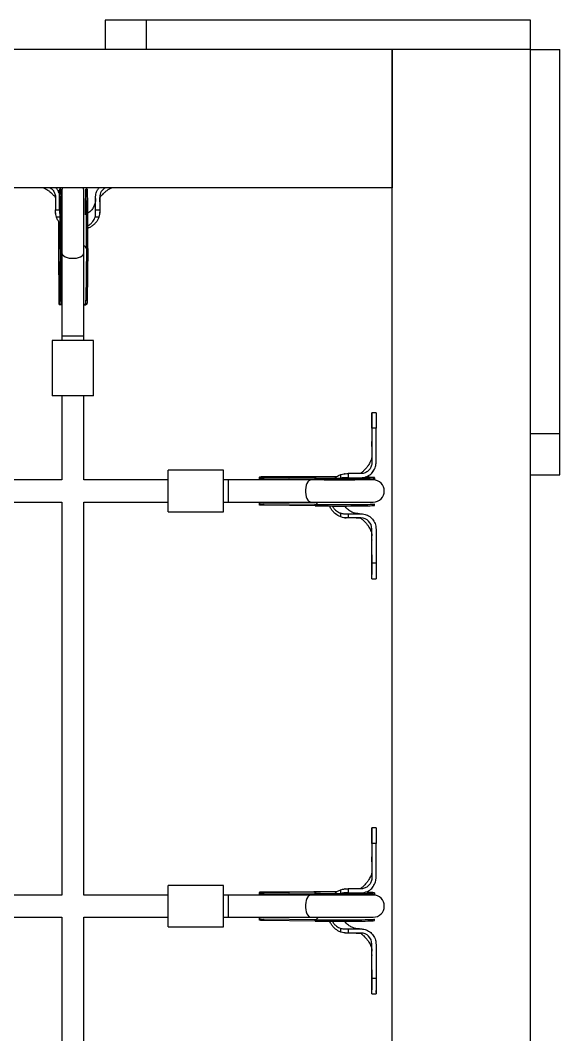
# Model space of a CAD drawing. Header units: millimetres. Extents: x -5107 to 5368, y -4871 to 3692.
# Drawn here: x -251 to 139, y 1480 to 2213 of the extents above; entities that cross this region are included whole.
import ezdxf

# ---------------------------------------------------------------- set-up
doc = ezdxf.new("R2010")
doc.units = ezdxf.units.MM
doc.layers.add('DIKOM_ОБЪЕКТ', color=7, linetype='Continuous')

msp = doc.modelspace()

# ---------------------------------------------------------------- linework, layer by layer
at = {"layer": 'DIKOM_ОБЪЕКТ'}
for p, q in [((-189.79, 2212.71), (-189.79, 2191.71)), ((-159.79, 2212.71), (-189.79, 2212.71)), ((-159.79, 2191.71), (-159.79, 2212.71)), ((117.78, 2212.71), (-159.79, 2212.71)), ((117.78, 2191.71), (117.78, 2212.71)), ((17.78, 2191.71), (-1332.22, 2191.71)), ((117.78, 2191.71), (-159.79, 2191.71)), ((17.78, 891.71), (17.78, 2191.71)), ((117.78, 2191.71), (17.78, 2191.71)), ((17.78, 2191.71), (17.78, 2091.71)), ((17.78, 2191.71), (17.78, 2091.71)), ((117.78, 2191.71), (17.78, 2191.71)), ((117.78, 2191.71), (138.78, 2191.71)), ((117.78, 1914.14), (117.78, 2191.71)), ((117.78, 871), (117.78, 2191.71)), ((117.78, 2091.71), (117.78, 2191.71)), ((138.78, 1914.14), (138.78, 2191.71)), ((17.78, 2091.71), (-1332.22, 2091.71)), ((-221.71, 2090.72), (-222.71, 2090.72)), ((-221.09, 2089.65), (-221.09, 2044.68)), ((-205.09, 2044.68), (-205.09, 2089.65)), ((-202.71, 2090.64), (-203.71, 2090.65)), ((-225.65, 2084.82), (-225.65, 2083.82)), ((-225.65, 2083.82), (-225.65, 2075.69)), ((-222.65, 2083.82), (-222.65, 2084.82)), ((-222.65, 2075.69), (-222.65, 2083.82)), ((-196.65, 2083.82), (-196.65, 2084.82)), ((-196.65, 2075.69), (-196.65, 2083.82)), ((-193.65, 2084.82), (-193.65, 2083.82)), ((-193.65, 2083.82), (-193.65, 2075.69)), ((-225.65, 2075.69), (-222.65, 2075.69)), ((-221.09, 2077.82), (-221.28, 2078.16)), ((-196.65, 2075.69), (-193.65, 2075.69)), ((-225.57, 2073.57), (-225.55, 2073)), ((-222.26, 2070.48), (-224.98, 2070.48)), ((-194.32, 2070.48), (-197.03, 2070.48)), ((-193.71, 2073.19), (-193.7, 2073.98)), ((-193.7, 2073.47), (-193.68, 2074.17)), ((-223.41, 2046.79), (-223.23, 2010.11)), ((-222.33, 2047.85), (-222.78, 2009.43)), ((-222.33, 2047.76), (-222.76, 2010.5)), ((-222.33, 2047.76), (-222.33, 2047.85)), ((-221.33, 2047.76), (-222.33, 2047.76)), ((-221.33, 2047.76), (-221.76, 2010.49)), ((-221.17, 2048.5), (-221.33, 2047.91)), ((-221.31, 2049.19), (-221.09, 2049.3)), ((-203.33, 2047.69), (-203.77, 2010.42)), ((-202.33, 2047.69), (-203.33, 2047.69)), ((-202.33, 2047.69), (-202.77, 2010.42)), ((-221.09, 2044.68), (-221.09, 1984.81)), ((-205.09, 1984.81), (-205.09, 2044.68)), ((-222.76, 2010.5), (-221.76, 2010.49)), ((-203.77, 2010.42), (-202.77, 2010.42)), ((-222.7, 2007.23), (-221.64, 2007.22)), ((-222.33, 2007.39), (-221.27, 2007.39)), ((-204.67, 2007.16), (-203.62, 2007.15)), ((-204.46, 2007.32), (-203.4, 2007.32)), ((-228.09, 1981.36), (-228.09, 1941.36)), ((-213.09, 1981.36), (-228.09, 1981.36)), ((-221.09, 1984.81), (-221.09, 1981.36)), ((-221.09, 1984.81), (-205.09, 1984.81)), ((-198.09, 1981.36), (-213.09, 1981.36)), ((-205.09, 1981.36), (-205.09, 1984.81)), ((-198.09, 1941.36), (-198.09, 1981.36)), ((-213.09, 1941.36), (-228.09, 1941.36)), ((-221.09, 1941.36), (-221.09, 1880.59)), ((-198.09, 1941.36), (-213.09, 1941.36)), ((-205.09, 1880.59), (-205.09, 1941.36)), ((3.03, 1929.14), (3.03, 1923.86)), ((6.03, 1929.14), (3.03, 1929.14)), ((3.03, 1922.55), (3.03, 1925.66)), ((3.03, 1922.78), (3.03, 1925.02)), ((3.03, 1917.86), (3.03, 1893.14)), ((6.03, 1917.86), (3.03, 1917.86)), ((6.03, 1893.14), (6.03, 1917.86)), ((117.78, 1914.14), (138.78, 1914.14)), ((138.78, 1884.14), (138.78, 1914.14)), ((-104.32, 1887.59), (-144.32, 1887.59)), ((-144.32, 1872.59), (-144.32, 1887.59)), ((-104.32, 1872.59), (-104.32, 1887.59)), ((-19.32, 1881.76), (-19.32, 1884.47)), ((-16.23, 1885.06), (-16.8, 1885.05)), ((-14.11, 1885.14), (-14.11, 1882.14)), ((-5.97, 1885.14), (-14.11, 1885.14)), ((-4.97, 1885.14), (-5.97, 1885.14)), ((3.07, 1885.71), (3.37, 1886.03)), ((3.73, 1886.41), (4.77, 1888.17)), ((117.78, 1884.14), (138.78, 1884.14)), ((-221.09, 1880.59), (-505.09, 1880.59)), ((-144.32, 1880.59), (-205.09, 1880.59)), ((-100.87, 1880.59), (-104.32, 1880.59)), ((-41, 1880.59), (-100.87, 1880.59)), ((-100.87, 1880.59), (-100.87, 1864.59)), ((-78.45, 1882.19), (-78.46, 1881.13)), ((-78.29, 1881.83), (-78.3, 1880.77)), ((-37.84, 1881.82), (-76.25, 1882.27)), ((-38.89, 1882.91), (-75.57, 1882.72)), ((-75.18, 1882.26), (-75.19, 1881.26)), ((-37.92, 1880.82), (-75.19, 1881.26)), ((-37.92, 1881.82), (-75.18, 1882.26)), ((3.96, 1880.59), (-41, 1880.59)), ((-37.92, 1880.82), (-37.92, 1881.82)), ((-37.92, 1881.82), (-37.84, 1881.82)), ((-37.18, 1880.66), (-37.77, 1880.82)), ((-36.49, 1880.8), (-36.38, 1880.59)), ((-14.11, 1882.14), (-5.97, 1882.14)), ((-11.98, 1880.59), (-11.7, 1880.74)), ((-5.97, 1882.14), (-4.97, 1882.14)), ((5.04, 1881.2), (5.04, 1882.2)), ((-144.32, 1857.59), (-144.32, 1872.59)), ((-104.32, 1857.59), (-104.32, 1872.59)), ((-505.09, 1864.59), (-221.09, 1864.59)), ((-221.09, 1864.59), (-221.09, 1580.59)), ((-205.09, 1580.59), (-205.09, 1864.59)), ((-205.09, 1864.59), (-144.32, 1864.59)), ((-104.32, 1864.59), (-100.87, 1864.59)), ((-100.87, 1864.59), (-41, 1864.59)), ((-78.52, 1864.16), (-78.53, 1863.11)), ((-78.36, 1863.96), (-78.36, 1862.89)), ((-37.99, 1862.82), (-75.26, 1863.26)), ((-75.26, 1863.26), (-75.26, 1862.26)), ((-38, 1861.82), (-75.26, 1862.26)), ((-41, 1864.59), (3.96, 1864.59)), ((-38, 1861.82), (-37.99, 1862.82)), ((4.96, 1862.2), (4.97, 1863.2)), ((-144.32, 1857.59), (-104.32, 1857.59)), ((-19.32, 1853.81), (-19.32, 1856.53)), ((-14.11, 1856.14), (-14.11, 1853.14)), ((-14.11, 1856.14), (-5.97, 1856.14)), ((-5.97, 1856.14), (-4.97, 1856.14)), ((-16.6, 1853.2), (-15.82, 1853.19)), ((-16.32, 1853.19), (-15.62, 1853.17)), ((-5.97, 1853.14), (-14.11, 1853.14)), ((-4.97, 1853.14), (-5.97, 1853.14)), ((3.03, 1820.42), (3.03, 1845.14)), ((6.03, 1845.14), (6.03, 1820.42)), ((3.03, 1821.65), (3.03, 1815.02)), ((6.03, 1820.42), (3.03, 1820.42)), ((3.03, 1820.25), (3.03, 1819.85)), ((3.03, 1814.95), (3.03, 1812.22)), ((3.03, 1809.14), (6.03, 1809.14)), ((3.03, 1629.14), (3.03, 1623.86)), ((6.03, 1629.14), (3.03, 1629.14)), ((3.03, 1622.55), (3.03, 1625.66)), ((3.03, 1622.78), (3.03, 1625.02)), ((3.03, 1617.86), (3.03, 1593.14)), ((6.03, 1617.86), (3.03, 1617.86)), ((6.03, 1593.14), (6.03, 1617.86)), ((-104.32, 1587.59), (-144.32, 1587.59)), ((-144.32, 1572.59), (-144.32, 1587.59)), ((-104.32, 1572.59), (-104.32, 1587.59)), ((-19.32, 1581.76), (-19.32, 1584.47)), ((-16.23, 1585.06), (-16.8, 1585.05)), ((-14.11, 1585.14), (-14.11, 1582.14)), ((-5.97, 1585.14), (-14.11, 1585.14)), ((-4.97, 1585.14), (-5.97, 1585.14)), ((3.07, 1585.71), (3.37, 1586.03)), ((3.73, 1586.41), (4.77, 1588.17)), ((-221.09, 1580.59), (-505.09, 1580.59)), ((-144.32, 1580.59), (-205.09, 1580.59)), ((-100.87, 1580.59), (-104.32, 1580.59)), ((-41, 1580.59), (-100.87, 1580.59)), ((-100.87, 1580.59), (-100.87, 1564.59)), ((-78.45, 1582.19), (-78.46, 1581.13)), ((-78.29, 1581.83), (-78.3, 1580.77)), ((-37.84, 1581.82), (-76.25, 1582.27)), ((-38.89, 1582.91), (-75.57, 1582.72)), ((-75.18, 1582.26), (-75.19, 1581.26)), ((-37.92, 1580.82), (-75.19, 1581.26)), ((-37.92, 1581.82), (-75.18, 1582.26)), ((3.96, 1580.59), (-41, 1580.59)), ((-37.92, 1580.82), (-37.92, 1581.82)), ((-37.92, 1581.82), (-37.84, 1581.82)), ((-37.18, 1580.66), (-37.77, 1580.82)), ((-36.49, 1580.8), (-36.38, 1580.59)), ((-14.11, 1582.14), (-5.97, 1582.14)), ((-11.98, 1580.59), (-11.7, 1580.74)), ((-5.97, 1582.14), (-4.97, 1582.14)), ((5.04, 1581.2), (5.04, 1582.2)), ((-144.32, 1557.59), (-144.32, 1572.59)), ((-104.32, 1557.59), (-104.32, 1572.59)), ((-505.09, 1564.59), (-221.09, 1564.59)), ((-221.09, 1564.59), (-221.09, 1280.59)), ((-205.09, 1564.59), (-144.32, 1564.59)), ((-205.09, 1280.59), (-205.09, 1564.59)), ((-104.32, 1564.59), (-100.87, 1564.59)), ((-100.87, 1564.59), (-41, 1564.59)), ((-78.52, 1564.16), (-78.53, 1563.11)), ((-78.36, 1563.96), (-78.36, 1562.89)), ((-37.99, 1562.82), (-75.26, 1563.26)), ((-75.26, 1563.26), (-75.26, 1562.26)), ((-38, 1561.82), (-75.26, 1562.26)), ((-41, 1564.59), (3.96, 1564.59)), ((-38, 1561.82), (-37.99, 1562.82)), ((4.96, 1562.2), (4.97, 1563.2)), ((-144.32, 1557.59), (-104.32, 1557.59)), ((-19.32, 1553.81), (-19.32, 1556.53)), ((-14.11, 1556.14), (-14.11, 1553.14)), ((-14.11, 1556.14), (-5.97, 1556.14)), ((-5.97, 1556.14), (-4.97, 1556.14)), ((-16.6, 1553.2), (-15.82, 1553.19)), ((-16.32, 1553.19), (-15.62, 1553.17)), ((-5.97, 1553.14), (-14.11, 1553.14)), ((-4.97, 1553.14), (-5.97, 1553.14)), ((3.03, 1520.42), (3.03, 1545.14)), ((6.03, 1545.14), (6.03, 1520.42)), ((3.03, 1521.65), (3.03, 1515.02)), ((6.03, 1520.42), (3.03, 1520.42)), ((3.03, 1520.25), (3.03, 1519.85)), ((3.03, 1514.95), (3.03, 1512.22)), ((3.03, 1509.14), (6.03, 1509.14))]:
    msp.add_line(p, q, dxfattribs=at)
at = {"layer": 'DIKOM_ОБЪЕКТ', "flags": 128}
for points in [[(-222.33, 2047.76), (-222.29, 2050.89), (-222.27, 2054.12), (-222.25, 2057.42), (-222.23, 2060.74), (-222.22, 2064.05), (-222.22, 2067.31), (-222.23, 2070.49), (-222.24, 2073.54), (-222.26, 2076.43), (-222.29, 2079.13), (-222.32, 2081.6), (-222.36, 2083.83), (-222.4, 2085.78), (-222.45, 2087.43), (-222.51, 2088.76), (-222.56, 2089.75), (-222.62, 2090.4), (-222.68, 2090.7), (-222.75, 2090.64), (-222.81, 2090.23), (-222.88, 2089.47), (-222.94, 2088.36), (-222.97, 2087.63)], [(-221.33, 2047.76), (-221.29, 2050.89), (-221.27, 2054.12), (-221.25, 2057.42), (-221.23, 2060.74), (-221.22, 2064.05), (-221.22, 2067.31), (-221.23, 2070.48), (-221.24, 2073.53), (-221.26, 2076.43), (-221.29, 2079.12), (-221.32, 2081.6), (-221.36, 2083.83), (-221.4, 2085.77), (-221.45, 2087.42), (-221.51, 2088.75), (-221.56, 2089.75), (-221.62, 2090.4), (-221.68, 2090.7), (-221.71, 2090.72)], [(-220.82, 2091.71), (-220.89, 2091.43), (-221.09, 2089.65)], [(-205.09, 2089.65), (-205.29, 2091.43), (-205.36, 2091.71)], [(-203.33, 2047.69), (-203.3, 2050.82), (-203.27, 2054.05), (-203.25, 2057.35), (-203.23, 2060.67), (-203.23, 2063.98), (-203.23, 2067.24), (-203.23, 2070.41), (-203.25, 2073.46), (-203.27, 2076.35), (-203.29, 2079.05), (-203.33, 2081.53), (-203.36, 2083.76), (-203.41, 2085.7), (-203.46, 2087.35), (-203.51, 2088.68), (-203.57, 2089.68), (-203.63, 2090.33), (-203.69, 2090.63), (-203.75, 2090.57), (-203.82, 2090.16), (-203.88, 2089.4), (-203.94, 2088.29), (-204.01, 2086.86), (-204.07, 2085.11), (-204.13, 2083.07), (-204.18, 2080.76), (-204.23, 2078.21), (-204.28, 2075.45), (-204.32, 2072.5), (-204.32, 2072.11)], [(-202.33, 2047.69), (-202.3, 2050.82), (-202.27, 2054.05), (-202.25, 2057.34), (-202.23, 2060.67), (-202.23, 2063.98), (-202.23, 2067.24), (-202.23, 2070.41), (-202.25, 2073.46), (-202.27, 2076.35), (-202.29, 2079.05), (-202.33, 2081.53), (-202.36, 2083.75), (-202.41, 2085.7), (-202.46, 2087.35), (-202.51, 2088.68), (-202.57, 2089.67), (-202.63, 2090.33), (-202.69, 2090.62), (-202.71, 2090.64)], [(-223.37, 2067.42), (-223.38, 2066.28), (-223.4, 2062.99), (-223.42, 2059.68), (-223.43, 2056.36), (-223.43, 2053.08), (-223.42, 2049.88), (-223.41, 2046.79)], [(-221.09, 2048.63), (-221.16, 2048.51), (-221.17, 2048.5)], [(-221.09, 2044.68), (-220.99, 2044.03), (-220.53, 2043.2), (-219.72, 2042.44), (-218.6, 2041.78), (-217.22, 2041.26), (-215.65, 2040.9), (-213.96, 2040.71), (-212.23, 2040.71), (-210.54, 2040.9), (-208.97, 2041.26), (-207.59, 2041.78), (-206.47, 2042.44), (-205.66, 2043.2), (-205.2, 2044.03), (-205.09, 2044.68)], [(-41, 1880.59), (-41.65, 1880.48), (-42.48, 1880.02), (-43.24, 1879.21), (-43.9, 1878.09), (-44.42, 1876.71), (-44.78, 1875.14), (-44.97, 1873.45), (-44.97, 1871.72), (-44.78, 1870.03), (-44.42, 1868.46), (-43.9, 1867.09), (-43.24, 1865.97), (-42.48, 1865.16), (-41.65, 1864.69), (-41, 1864.59)], [(-22.37, 1882.89), (-22.69, 1882.89), (-26.01, 1882.91), (-29.32, 1882.92), (-32.6, 1882.92), (-35.81, 1882.92), (-38.89, 1882.91)], [(-37.92, 1881.82), (-34.79, 1881.79), (-31.56, 1881.76), (-28.26, 1881.74), (-24.94, 1881.72), (-21.63, 1881.72), (-18.37, 1881.72), (-15.19, 1881.72), (-12.14, 1881.74), (-9.25, 1881.76), (-6.55, 1881.78), (-4.08, 1881.82), (-1.85, 1881.85), (0.1, 1881.9), (1.74, 1881.95), (3.07, 1882), (4.07, 1882.06), (4.72, 1882.12), (5.02, 1882.18), (4.96, 1882.24), (4.55, 1882.31), (3.79, 1882.37), (2.68, 1882.43), (1.25, 1882.5), (-0.5, 1882.56), (-1.72, 1882.59)], [(-37.92, 1880.82), (-34.79, 1880.79), (-31.56, 1880.76), (-28.26, 1880.74), (-24.94, 1880.72), (-21.63, 1880.72), (-18.37, 1880.72), (-15.2, 1880.72), (-12.15, 1880.74), (-9.26, 1880.76), (-6.56, 1880.78), (-4.08, 1880.82), (-1.86, 1880.85), (0.09, 1880.9), (1.74, 1880.95), (3.07, 1881), (4.07, 1881.06), (4.72, 1881.12), (5.02, 1881.18), (5.04, 1881.2)], [(-37.05, 1880.59), (-37.17, 1880.65), (-37.18, 1880.66)], [(-38, 1861.82), (-34.87, 1861.79), (-31.63, 1861.76), (-28.34, 1861.74), (-25.02, 1861.73), (-21.71, 1861.72), (-18.44, 1861.72), (-15.27, 1861.73), (-12.22, 1861.74), (-9.33, 1861.76), (-6.63, 1861.79), (-4.15, 1861.82), (-1.93, 1861.86), (0.02, 1861.9), (1.67, 1861.95), (3, 1862), (3.99, 1862.06), (4.64, 1862.12), (4.94, 1862.18), (4.96, 1862.2)], [(-37.99, 1862.82), (-34.86, 1862.79), (-31.63, 1862.76), (-28.33, 1862.74), (-25.01, 1862.73), (-21.7, 1862.72), (-18.44, 1862.72), (-15.27, 1862.73), (-12.22, 1862.74), (-9.33, 1862.76), (-6.63, 1862.79), (-4.15, 1862.82), (-1.93, 1862.86), (0.02, 1862.9), (1.67, 1862.95), (3, 1863), (4, 1863.06), (4.65, 1863.12), (4.95, 1863.18), (4.97, 1863.2)], [(-41, 1580.59), (-41.65, 1580.48), (-42.48, 1580.02), (-43.24, 1579.21), (-43.9, 1578.09), (-44.42, 1576.71), (-44.78, 1575.14), (-44.97, 1573.45), (-44.97, 1571.72), (-44.78, 1570.03), (-44.42, 1568.46), (-43.9, 1567.09), (-43.24, 1565.97), (-42.48, 1565.16), (-41.65, 1564.69), (-41, 1564.59)], [(-22.37, 1582.89), (-22.69, 1582.89), (-26.01, 1582.91), (-29.32, 1582.92), (-32.6, 1582.92), (-35.81, 1582.92), (-38.89, 1582.91)], [(-37.92, 1581.82), (-34.79, 1581.79), (-31.56, 1581.76), (-28.26, 1581.74), (-24.94, 1581.72), (-21.63, 1581.72), (-18.37, 1581.72), (-15.19, 1581.72), (-12.14, 1581.74), (-9.25, 1581.76), (-6.55, 1581.78), (-4.08, 1581.82), (-1.85, 1581.85), (0.1, 1581.9), (1.74, 1581.95), (3.07, 1582), (4.07, 1582.06), (4.72, 1582.12), (5.02, 1582.18), (4.96, 1582.24), (4.55, 1582.31), (3.79, 1582.37), (2.68, 1582.43), (1.25, 1582.5), (-0.5, 1582.56), (-1.72, 1582.59)], [(-37.92, 1580.82), (-34.79, 1580.79), (-31.56, 1580.76), (-28.26, 1580.74), (-24.94, 1580.72), (-21.63, 1580.72), (-18.37, 1580.72), (-15.2, 1580.72), (-12.15, 1580.74), (-9.26, 1580.76), (-6.56, 1580.78), (-4.08, 1580.82), (-1.86, 1580.85), (0.09, 1580.9), (1.74, 1580.95), (3.07, 1581), (4.07, 1581.06), (4.72, 1581.12), (5.02, 1581.18), (5.04, 1581.2)], [(-37.05, 1580.59), (-37.17, 1580.65), (-37.18, 1580.66)], [(-38, 1561.82), (-34.87, 1561.79), (-31.63, 1561.76), (-28.34, 1561.74), (-25.02, 1561.73), (-21.71, 1561.72), (-18.44, 1561.72), (-15.27, 1561.73), (-12.22, 1561.74), (-9.33, 1561.76), (-6.63, 1561.79), (-4.15, 1561.82), (-1.93, 1561.86), (0.02, 1561.9), (1.67, 1561.95), (3, 1562), (3.99, 1562.06), (4.64, 1562.12), (4.94, 1562.18), (4.96, 1562.2)], [(-37.99, 1562.82), (-34.86, 1562.79), (-31.63, 1562.76), (-28.33, 1562.74), (-25.01, 1562.73), (-21.7, 1562.72), (-18.44, 1562.72), (-15.27, 1562.73), (-12.22, 1562.74), (-9.33, 1562.76), (-6.63, 1562.79), (-4.15, 1562.82), (-1.93, 1562.86), (0.02, 1562.9), (1.67, 1562.95), (3, 1563), (4, 1563.06), (4.65, 1563.12), (4.95, 1563.18), (4.97, 1563.2)]]:
    msp.add_lwpolyline(points, dxfattribs=at)
at = {"layer": 'DIKOM_ОБЪЕКТ'}
for centre, radius, start, end in [((-186.21, 2085.02), 7.44, 115.98138, 181.48362), ((-220.74, 2046.36), 2.71, 123.50444, 170.85856), ((-206.14, 2047.12), 2.86, 11.3727, 68.60944), ((-39.32, 1880.23), 2.71, 33.48291, 80.87158), ((3.96, 1872.59), 8, 270, 90), ((-38.56, 1865.63), 2.86, 281.3623, 338.61534), ((-4.97, 1845.14), 8, 0.0002, 89.99895), ((-39.35, 1580.16), 2.78, 30.98988, 80.49452), ((3.96, 1572.59), 8, 270, 90), ((-38.56, 1565.63), 2.86, 281.36126, 338.61638), ((-4.97, 1545.14), 8, 359.99999, 89.99937)]:
    msp.add_arc(centre, radius, start, end, dxfattribs=at)
for points, knots in [([(-234.34, 2091.71), (-234.14, 2091.63), (-233.49, 2091.37), (-232.46, 2090.79), (-231.37, 2090.1), (-230.45, 2089.44), (-229.57, 2088.72), (-228.61, 2087.87), (-227.71, 2086.83), (-226.84, 2086.06), (-226.24, 2085.37), (-225.84, 2084.85), (-225.74, 2084.61), (-225.72, 2084.54), (-225.71, 2084.51), (-225.7, 2084.48), (-225.69, 2084.45), (-225.66, 2084.35), (-225.66, 2084.3), (-225.65, 2084.24), (-225.65, 2083.95), (-225.65, 2083.83), (-225.65, 2083.79)], [0, 0, 0, 0, 0.061484, 0.202612, 0.294417, 0.366146, 0.457026, 0.563555, 0.668211, 0.757009, 0.836788, 0.874705, 0.881636, 0.884241, 0.886528, 0.888796, 0.89127, 0.897238, 0.933081, 0.962591, 0.985582, 1, 1, 1, 1]), ([(-229.75, 2091.71), (-229.19, 2091.38), (-227.85, 2090.6), (-226.42, 2088.54), (-225.72, 2086.46), (-225.66, 2085.19), (-225.65, 2084.82)], [0, 0, 0, 0, 0.229874, 0.549477, 0.869012, 1, 1, 1, 1]), ([(-222.65, 2084.82), (-222.65, 2084.91), (-222.65, 2085.33), (-222.78, 2086.99), (-223.38, 2089.43), (-224.71, 2091.05), (-225.25, 2091.71)], [0, 0, 0, 0, 0.0339124, 0.1697005, 0.6641743, 1, 1, 1, 1]), ([(-196.65, 2084.82), (-196.65, 2084.91), (-196.64, 2085.33), (-196.52, 2086.98), (-195.91, 2089.42), (-194.59, 2091.05), (-194.05, 2091.71)], [0, 0, 0, 0, 0.0339229, 0.1697456, 0.6614944, 1, 1, 1, 1]), ([(-193.65, 2081.51), (-193.65, 2081.47), (-193.65, 2081.4), (-193.65, 2081.58), (-193.65, 2082.24), (-193.65, 2082.97), (-193.65, 2083.52), (-193.65, 2084.02), (-193.65, 2084.29), (-193.63, 2084.36), (-193.63, 2084.4), (-193.6, 2084.47), (-193.59, 2084.5), (-193.58, 2084.53), (-193.57, 2084.56), (-193.54, 2084.62), (-193.45, 2084.87), (-193.04, 2085.37), (-192.41, 2086.1), (-191.49, 2086.94), (-190.55, 2087.97), (-189.61, 2088.83), (-188.78, 2089.49), (-187.91, 2090.11), (-186.83, 2090.79), (-185.8, 2091.38), (-185.14, 2091.63), (-184.95, 2091.71)], [0, 0, 0, 0, 0.054266, 0.103442, 0.174586, 0.240848, 0.288078, 0.318657, 0.338011, 0.355687, 0.375543, 0.379602, 0.38127, 0.382816, 0.384402, 0.386241, 0.391067, 0.417117, 0.472416, 0.543091, 0.624664, 0.691002, 0.746306, 0.79423, 0.858733, 0.957865, 1, 1, 1, 1]), ([(-222.32, 2081.11), (-222.36, 2081.25), (-222.55, 2081.84), (-222.6, 2082.67), (-222.65, 2083.44), (-222.65, 2083.74), (-222.65, 2083.84)], [0, 0, 0, 0, 0.163517, 0.662117, 0.890613, 1, 1, 1, 1]), ([(-221.68, 2085.55), (-221.72, 2085.52), (-221.86, 2085.43), (-222, 2084.83), (-222.1, 2083.62), (-222.14, 2082.01), (-222.14, 2080.29), (-222.12, 2078.51), (-222.1, 2076.67), (-222.08, 2074.31), (-222.06, 2071.39), (-222.05, 2067.85), (-222.05, 2064.1), (-222.06, 2060.27), (-222.08, 2056.51), (-222.11, 2052.53), (-222.14, 2049.92), (-222.15, 2048.58)], [0, 0, 0, 0, 0.0308, 0.105482, 0.17611, 0.242228, 0.303474, 0.343124, 0.391124, 0.44887, 0.516358, 0.593588, 0.680553, 0.752198, 0.829322, 0.911923, 1, 1, 1, 1]), ([(-196.65, 2083.87), (-196.66, 2083.45), (-196.68, 2082.6), (-196.87, 2081.34), (-197.16, 2080.14), (-197.75, 2078.44), (-198.89, 2076.37), (-200.51, 2074.4), (-201.78, 2073.55), (-202.25, 2073.23)], [0, 0, 0, 0, 0.102113, 0.203625, 0.302745, 0.399279, 0.633985, 0.865336, 1, 1, 1, 1]), ([(-225.65, 2074.61), (-225.65, 2074.7), (-225.65, 2075.06), (-225.65, 2075.42), (-225.65, 2075.69)], [0, 0, 0, 0, 0.256316, 1, 1, 1, 1]), ([(-224.98, 2070.48), (-225.18, 2071.14), (-225.57, 2072.48), (-225.62, 2073.89), (-225.65, 2074.61)], [0, 0, 0, 0, 0.491602, 1, 1, 1, 1]), ([(-222.65, 2075.69), (-222.65, 2075.6), (-222.65, 2075.18), (-222.64, 2074.09), (-222.71, 2072.42), (-222.41, 2071.13), (-222.26, 2070.48)], [0, 0, 0, 0, 0.048385, 0.241909, 0.6171, 1, 1, 1, 1]), ([(-197.03, 2070.48), (-197.01, 2070.56), (-196.89, 2070.96), (-196.74, 2071.7), (-196.66, 2072.55), (-196.64, 2073.73), (-196.65, 2074.72), (-196.65, 2075.54), (-196.65, 2075.69)], [0, 0, 0, 0, 0.048363, 0.242044, 0.435712, 0.532426, 0.919385, 1, 1, 1, 1]), ([(-193.65, 2074.6), (-193.67, 2073.91), (-193.72, 2072.5), (-194.12, 2071.16), (-194.32, 2070.48)], [0, 0, 0, 0, 0.492173, 1, 1, 1, 1]), ([(-193.65, 2075.69), (-193.65, 2075.59), (-193.65, 2075.23), (-193.65, 2074.87), (-193.65, 2074.61)], [0, 0, 0, 0, 0.256358, 1, 1, 1, 1]), ([(-222.05, 2065.81), (-222.54, 2066.35), (-223.63, 2067.56), (-224.51, 2069.21), (-224.9, 2070.26), (-224.98, 2070.48)], [0, 0, 0, 0, 0.392749, 0.875645, 1, 1, 1, 1]), ([(-194.32, 2070.48), (-194.49, 2070.04), (-195.15, 2068.35), (-196.68, 2066.2), (-198.81, 2064.27), (-200.52, 2063.07), (-201.73, 2062.54), (-202.23, 2062.31)], [0, 0, 0, 0, 0.120774, 0.468103, 0.663724, 0.859439, 1, 1, 1, 1]), ([(-202.23, 2064.24), (-201.85, 2064.45), (-200.75, 2065.07), (-198.96, 2066.74), (-197.62, 2068.72), (-197.15, 2070.14), (-197.03, 2070.48)], [0, 0, 0, 0, 0.154745, 0.454267, 0.872496, 1, 1, 1, 1]), ([(-223.23, 2010.11), (-223.23, 2009.62), (-223.22, 2008.66), (-223.16, 2007.66), (-222.93, 2007.2), (-222.62, 2007.18), (-222.33, 2007.36), (-222.28, 2007.39)], [0, 0, 0, 0, 0.24193, 0.48393, 0.723262, 0.952861, 1, 1, 1, 1]), ([(-222.33, 2007.45), (-222.44, 2007.45), (-222.68, 2007.45), (-222.78, 2008.03), (-222.79, 2009.04), (-222.77, 2010.01), (-222.76, 2010.5)], [0, 0, 0, 0, 0.189935, 0.45498, 0.723248, 1, 1, 1, 1]), ([(-221.76, 2010.49), (-221.77, 2009.99), (-221.79, 2009), (-221.77, 2007.96), (-221.65, 2007.42), (-221.37, 2007.43), (-221.27, 2007.44)], [0, 0, 0, 0, 0.281474, 0.563042, 0.840813, 1, 1, 1, 1]), ([(-205.15, 2007.58), (-204.98, 2007.49), (-204.5, 2007.25), (-204.09, 2007.34), (-203.85, 2007.9), (-203.79, 2008.92), (-203.77, 2009.9), (-203.77, 2010.42)], [0, 0, 0, 0, 0.13107, 0.354408, 0.560093, 0.768039, 1, 1, 1, 1]), ([(-202.77, 2010.42), (-202.77, 2009.92), (-202.78, 2008.92), (-202.86, 2007.88), (-203.02, 2007.34), (-203.3, 2007.37), (-203.4, 2007.37)], [0, 0, 0, 0, 0.28222, 0.564507, 0.843703, 1, 1, 1, 1]), ([(-204.67, 2007.21), (-204.74, 2007.19), (-204.83, 2007.17), (-205.03, 2007.29), (-205.09, 2007.32)], [0, 0, 0, 0, 0.702039, 1, 1, 1, 1]), ([(-203.96, 2007.32), (-203.88, 2007.26), (-203.72, 2007.14), (-203.65, 2007.19), (-203.62, 2007.21)], [0, 0, 0, 0, 0.489716, 1, 1, 1, 1]), ([(3.03, 1917.86), (3.03, 1917.94), (3.03, 1918.36), (3.03, 1920.07), (3.03, 1922.49), (3.03, 1925.02), (3.03, 1926.86), (3.03, 1928.2), (3.03, 1929.01), (3.03, 1929.08), (3.03, 1929.12)], [0, 0, 0, 0, 0.012375, 0.061893, 0.261125, 0.409636, 0.562453, 0.710965, 0.863783, 1, 1, 1, 1]), ([(6.03, 1929.13), (6.03, 1929.08), (6.03, 1928.99), (6.03, 1928.15), (6.03, 1926.81), (6.03, 1924.94), (6.03, 1922.75), (6.03, 1920.37), (6.03, 1918.7), (6.03, 1917.86)], [0, 0, 0, 0, 0.1440522, 0.2925347, 0.4453228, 0.5938048, 0.7465916, 0.872017, 1, 1, 1, 1]), ([(3.03, 1923.86), (3.03, 1923.48), (3.03, 1922.7), (3.03, 1921.48), (3.03, 1920.87)], [0, 0, 0, 0, 0.492054, 1, 1, 1, 1]), ([(3.03, 1923.51), (3.03, 1922.39), (3.03, 1920.06), (3.03, 1917.57), (3.03, 1916.27)], [0, 0, 0, 0, 0.478154, 1, 1, 1, 1]), ([(3.03, 1918.25), (3.03, 1917.32), (3.03, 1915.36), (3.03, 1912.85), (3.03, 1911.54)], [0, 0, 0, 0, 0.477464, 1, 1, 1, 1]), ([(3.03, 1904.69), (3.03, 1904.68), (3.03, 1904.61), (3.03, 1904.99), (3.02, 1905.82), (3.03, 1907), (3.03, 1907.92), (3.03, 1908.34)], [0, 0, 0, 0, 0.064249, 0.306797, 0.549345, 0.791891, 1, 1, 1, 1]), ([(3.03, 1898.01), (3.01, 1897.64), (2.96, 1896.95), (2.48, 1895.13), (1.77, 1893.38), (1, 1891.96), (0.3, 1890.86), (-0.36, 1889.94), (-1.07, 1889.06), (-1.93, 1888.11), (-2.97, 1887.2), (-3.74, 1886.33), (-4.43, 1885.74), (-4.95, 1885.33), (-5.19, 1885.24), (-5.25, 1885.21), (-5.29, 1885.2), (-5.31, 1885.19), (-5.35, 1885.18), (-5.45, 1885.16), (-5.5, 1885.15), (-5.55, 1885.14), (-5.85, 1885.14), (-5.96, 1885.14), (-6.01, 1885.14)], [0, 0, 0, 0, 0.150024, 0.285116, 0.400985, 0.49106, 0.549655, 0.595438, 0.653441, 0.721443, 0.788229, 0.844908, 0.895824, 0.920032, 0.924451, 0.926123, 0.927571, 0.929029, 0.930601, 0.934412, 0.957286, 0.976121, 0.990799, 1, 1, 1, 1]), ([(3.03, 1893.14), (3.02, 1892.92), (2.99, 1891.8), (2.46, 1889.81), (0.95, 1887.53), (-1.24, 1885.9), (-3.34, 1885.21), (-4.61, 1885.16), (-4.97, 1885.14)], [0, 0, 0, 0, 0.054132, 0.268337, 0.482544, 0.697302, 0.912001, 1, 1, 1, 1]), ([(-4.97, 1882.14), (-4.89, 1882.14), (-4.46, 1882.15), (-2.8, 1882.26), (-0.04, 1883.07), (3.03, 1885.28), (5.17, 1888.38), (5.97, 1891.17), (6.02, 1892.77), (6.03, 1893.14)], [0, 0, 0, 0, 0.014799, 0.07411, 0.290025, 0.505958, 0.720946, 0.936008, 1, 1, 1, 1]), ([(3.01, 1898.33), (3.01, 1898.25), (3.01, 1898.09), (3.01, 1897.93), (3.01, 1897.84)], [0, 0, 0, 0, 0.4980584, 1, 1, 1, 1]), ([(-23.98, 1881.55), (-23.44, 1882.04), (-22.23, 1883.12), (-20.58, 1884.01), (-19.54, 1884.39), (-19.32, 1884.47)], [0, 0, 0, 0, 0.391841, 0.875442, 1, 1, 1, 1]), ([(-19.32, 1884.47), (-18.66, 1884.67), (-17.32, 1885.07), (-15.91, 1885.12), (-15.19, 1885.14)], [0, 0, 0, 0, 0.491584, 1, 1, 1, 1]), ([(-15.19, 1885.14), (-15.1, 1885.14), (-14.74, 1885.14), (-14.38, 1885.14), (-14.11, 1885.14)], [0, 0, 0, 0, 0.25626, 1, 1, 1, 1]), ([(3.32, 1885.92), (3.37, 1885.98), (3.48, 1886.1), (3.57, 1886.21), (3.61, 1886.26)], [0, 0, 0, 0, 0.500191, 1, 1, 1, 1]), ([(-75.57, 1882.72), (-76.06, 1882.72), (-77.03, 1882.71), (-78.02, 1882.66), (-78.48, 1882.43), (-78.5, 1882.11), (-78.32, 1881.82), (-78.29, 1881.77)], [0, 0, 0, 0, 0.241936, 0.483942, 0.723268, 0.952867, 1, 1, 1, 1]), ([(-75.19, 1881.26), (-75.69, 1881.27), (-76.69, 1881.28), (-77.72, 1881.26), (-78.26, 1881.14), (-78.25, 1880.87), (-78.24, 1880.77)], [0, 0, 0, 0, 0.281504, 0.563036, 0.840806, 1, 1, 1, 1]), ([(-78.23, 1881.83), (-78.23, 1881.93), (-78.24, 1882.18), (-77.65, 1882.27), (-76.64, 1882.28), (-75.67, 1882.26), (-75.18, 1882.26)], [0, 0, 0, 0, 0.1899215, 0.4549728, 0.723243, 1, 1, 1, 1]), ([(-0.13, 1881.17), (-0.16, 1881.21), (-0.26, 1881.35), (-0.85, 1881.49), (-2.06, 1881.59), (-3.67, 1881.63), (-5.39, 1881.63), (-7.17, 1881.61), (-9.02, 1881.59), (-11.37, 1881.57), (-14.29, 1881.55), (-17.83, 1881.54), (-21.58, 1881.54), (-25.41, 1881.55), (-29.17, 1881.57), (-33.15, 1881.6), (-35.76, 1881.63), (-37.1, 1881.64)], [0, 0, 0, 0, 0.0308, 0.105482, 0.17611, 0.242226, 0.303475, 0.343126, 0.391126, 0.448866, 0.516357, 0.593583, 0.680551, 0.752201, 0.829322, 0.91192, 1, 1, 1, 1]), ([(-14.11, 1882.14), (-14.2, 1882.14), (-14.62, 1882.14), (-15.7, 1882.13), (-17.38, 1882.2), (-18.67, 1881.91), (-19.32, 1881.76)], [0, 0, 0, 0, 0.04843, 0.241942, 0.617176, 1, 1, 1, 1]), ([(-8.85, 1881.76), (-8.65, 1881.83), (-8.02, 1882.03), (-7.12, 1882.1), (-6.36, 1882.14), (-6.06, 1882.14), (-5.96, 1882.14)], [0, 0, 0, 0, 0.213008, 0.682003, 0.897057, 1, 1, 1, 1]), ([(-78.47, 1864.16), (-78.49, 1864.23), (-78.51, 1864.33), (-78.39, 1864.53), (-78.36, 1864.59)], [0, 0, 0, 0, 0.701979, 1, 1, 1, 1]), ([(-78.36, 1863.46), (-78.42, 1863.38), (-78.54, 1863.21), (-78.49, 1863.14), (-78.47, 1863.11)], [0, 0, 0, 0, 0.489701, 1, 1, 1, 1]), ([(-78.1, 1864.65), (-78.19, 1864.47), (-78.43, 1864), (-78.34, 1863.58), (-77.78, 1863.35), (-76.76, 1863.28), (-75.78, 1863.27), (-75.26, 1863.26)], [0, 0, 0, 0, 0.131066, 0.354397, 0.560072, 0.768017, 1, 1, 1, 1]), ([(-75.26, 1862.26), (-75.76, 1862.27), (-76.76, 1862.28), (-77.8, 1862.35), (-78.34, 1862.51), (-78.32, 1862.79), (-78.31, 1862.89)], [0, 0, 0, 0, 0.282222, 0.5645, 0.84371, 1, 1, 1, 1]), ([(-19.32, 1853.81), (-19.76, 1853.98), (-21.45, 1854.64), (-23.59, 1856.17), (-25.53, 1858.3), (-26.73, 1860.02), (-27.27, 1861.23), (-27.49, 1861.74)], [0, 0, 0, 0, 0.120594, 0.467453, 0.662786, 0.858216, 1, 1, 1, 1]), ([(-25.56, 1861.73), (-25.35, 1861.35), (-24.72, 1860.24), (-23.06, 1858.45), (-21.08, 1857.12), (-19.65, 1856.64), (-19.32, 1856.53)], [0, 0, 0, 0, 0.155587, 0.454795, 0.872589, 1, 1, 1, 1]), ([(-19.32, 1856.53), (-19.24, 1856.5), (-18.84, 1856.39), (-18.09, 1856.23), (-17.25, 1856.15), (-16.07, 1856.13), (-15.07, 1856.14), (-14.25, 1856.14), (-14.11, 1856.14)], [0, 0, 0, 0, 0.0483316, 0.2420125, 0.4356384, 0.532399, 0.9193956, 1, 1, 1, 1]), ([(-5.92, 1856.14), (-6.35, 1856.15), (-7.2, 1856.17), (-8.45, 1856.36), (-9.66, 1856.65), (-11.36, 1857.24), (-13.43, 1858.38), (-15.39, 1860), (-16.24, 1861.26), (-16.56, 1861.73)], [0, 0, 0, 0, 0.102215, 0.203879, 0.30311, 0.399753, 0.634754, 0.866423, 1, 1, 1, 1]), ([(-4.97, 1856.14), (-4.89, 1856.14), (-4.46, 1856.14), (-2.81, 1856.02), (-0.06, 1855.22), (3, 1853.03), (5.15, 1849.94), (5.96, 1847.14), (6.01, 1845.53), (6.03, 1845.14)], [0, 0, 0, 0, 0.014799, 0.074105, 0.288776, 0.503467, 0.718044, 0.933087, 1, 1, 1, 1]), ([(-15.19, 1853.14), (-15.89, 1853.17), (-17.3, 1853.21), (-18.64, 1853.61), (-19.32, 1853.81)], [0, 0, 0, 0, 0.492159, 1, 1, 1, 1]), ([(-14.11, 1853.14), (-14.2, 1853.14), (-14.56, 1853.14), (-14.92, 1853.14), (-15.19, 1853.14)], [0, 0, 0, 0, 0.256579, 1, 1, 1, 1]), ([(-8.28, 1853.14), (-8.32, 1853.14), (-8.4, 1853.14), (-8.22, 1853.14), (-7.56, 1853.14), (-6.83, 1853.14), (-6.28, 1853.14), (-5.77, 1853.14), (-5.51, 1853.14), (-5.44, 1853.12), (-5.4, 1853.12), (-5.33, 1853.1), (-5.29, 1853.09), (-5.27, 1853.07), (-5.23, 1853.06), (-5.17, 1853.04), (-4.93, 1852.94), (-4.43, 1852.53), (-3.7, 1851.9), (-2.85, 1850.98), (-1.82, 1850.05), (-0.97, 1849.1), (-0.31, 1848.28), (0.31, 1847.4), (1, 1846.32), (1.78, 1844.88), (2.49, 1843.12), (2.97, 1841.27), (3.01, 1840.55), (3.03, 1840.17)], [0, 0, 0, 0, 0.038804, 0.073968, 0.124841, 0.172223, 0.205993, 0.227863, 0.241702, 0.25434, 0.268541, 0.271441, 0.272638, 0.273732, 0.274876, 0.276186, 0.279638, 0.298264, 0.337811, 0.388351, 0.446674, 0.494113, 0.533652, 0.567928, 0.614049, 0.68494, 0.776098, 0.882281, 1, 1, 1, 1]), ([(3.01, 1837.3), (3.01, 1837.25), (3.01, 1837.15), (3.01, 1837.05), (3.01, 1837)], [0, 0, 0, 0, 0.4996031, 1, 1, 1, 1]), ([(3.03, 1829.92), (3.03, 1829.96), (3.03, 1830.52), (3.02, 1831.5), (3.03, 1832.69), (3.03, 1833.41), (3.03, 1833.72), (3.03, 1833.63), (3.03, 1833.63)], [0, 0, 0, 0, 0.02217, 0.263629, 0.505088, 0.746541, 0.988, 1, 1, 1, 1]), ([(3.03, 1826.46), (3.03, 1825.16), (3.03, 1822.66), (3.03, 1820.7), (3.03, 1819.77)], [0, 0, 0, 0, 0.522448, 1, 1, 1, 1]), ([(3.03, 1809.16), (3.03, 1809.16), (3.03, 1809.06), (3.03, 1809.42), (3.03, 1810.27), (3.03, 1811.71), (3.03, 1813.65), (3.03, 1816.42), (3.03, 1818.92), (3.03, 1820.42)], [0, 0, 0, 0, 0.012296, 0.165143, 0.313683, 0.466531, 0.61507, 0.767919, 1, 1, 1, 1]), ([(6.03, 1820.42), (6.03, 1820.35), (6.03, 1819.97), (6.03, 1818.39), (6.03, 1816.07), (6.03, 1813.55), (6.03, 1811.66), (6.03, 1810.22), (6.03, 1809.4), (6.03, 1809.06), (6.03, 1809.15), (6.03, 1809.16)], [0, 0, 0, 0, 0.01139, 0.056973, 0.240204, 0.388694, 0.541489, 0.689979, 0.842774, 0.991264, 1, 1, 1, 1]), ([(3.03, 1617.86), (3.03, 1617.94), (3.03, 1618.36), (3.03, 1620.07), (3.03, 1622.49), (3.03, 1625.02), (3.03, 1626.86), (3.03, 1628.2), (3.03, 1629.01), (3.03, 1629.08), (3.03, 1629.12)], [0, 0, 0, 0, 0.0123747, 0.0618915, 0.261124, 0.4096349, 0.5624532, 0.7109649, 0.8637828, 1, 1, 1, 1]), ([(6.03, 1629.13), (6.03, 1629.08), (6.03, 1628.99), (6.03, 1628.15), (6.03, 1626.81), (6.03, 1624.94), (6.03, 1622.75), (6.03, 1620.37), (6.03, 1618.7), (6.03, 1617.86)], [0, 0, 0, 0, 0.144052, 0.292535, 0.445323, 0.593805, 0.746593, 0.872017, 1, 1, 1, 1]), ([(3.03, 1623.86), (3.03, 1623.48), (3.03, 1622.7), (3.03, 1621.48), (3.03, 1620.87)], [0, 0, 0, 0, 0.4920545, 1, 1, 1, 1]), ([(3.03, 1623.51), (3.03, 1622.39), (3.03, 1620.06), (3.03, 1617.57), (3.03, 1616.27)], [0, 0, 0, 0, 0.478156, 1, 1, 1, 1]), ([(3.03, 1618.25), (3.03, 1617.32), (3.03, 1615.36), (3.03, 1612.85), (3.03, 1611.54)], [0, 0, 0, 0, 0.477465, 1, 1, 1, 1]), ([(3.03, 1604.69), (3.03, 1604.68), (3.03, 1604.61), (3.03, 1604.99), (3.02, 1605.82), (3.03, 1607), (3.03, 1607.92), (3.03, 1608.34)], [0, 0, 0, 0, 0.0642485, 0.3067954, 0.5493458, 0.7918918, 1, 1, 1, 1]), ([(3.03, 1598.01), (3.01, 1597.64), (2.96, 1596.95), (2.48, 1595.13), (1.77, 1593.38), (1, 1591.96), (0.3, 1590.86), (-0.36, 1589.94), (-1.07, 1589.06), (-1.93, 1588.11), (-2.97, 1587.2), (-3.74, 1586.33), (-4.43, 1585.74), (-4.95, 1585.33), (-5.19, 1585.24), (-5.25, 1585.21), (-5.29, 1585.2), (-5.31, 1585.19), (-5.35, 1585.18), (-5.45, 1585.16), (-5.5, 1585.15), (-5.55, 1585.14), (-5.85, 1585.14), (-5.96, 1585.14), (-6.01, 1585.14)], [0, 0, 0, 0, 0.150023, 0.285115, 0.400985, 0.49106, 0.549655, 0.595438, 0.653442, 0.721443, 0.788229, 0.844908, 0.895824, 0.920033, 0.924451, 0.926123, 0.927571, 0.929029, 0.930601, 0.934412, 0.957286, 0.976121, 0.990799, 1, 1, 1, 1]), ([(3.01, 1598.33), (3.01, 1598.25), (3.01, 1598.09), (3.01, 1597.93), (3.01, 1597.84)], [0, 0, 0, 0, 0.49807, 1, 1, 1, 1]), ([(3.03, 1593.14), (3.02, 1592.92), (2.99, 1591.8), (2.46, 1589.81), (0.95, 1587.53), (-1.24, 1585.9), (-3.34, 1585.21), (-4.61, 1585.16), (-4.97, 1585.14)], [0, 0, 0, 0, 0.0541271, 0.2683338, 0.4825432, 0.6973003, 0.912, 1, 1, 1, 1]), ([(-4.97, 1582.14), (-4.89, 1582.14), (-4.46, 1582.15), (-2.8, 1582.26), (-0.04, 1583.07), (3.03, 1585.28), (5.17, 1588.38), (5.97, 1591.17), (6.02, 1592.77), (6.03, 1593.14)], [0, 0, 0, 0, 0.014799, 0.07411, 0.290025, 0.505959, 0.720948, 0.936012, 1, 1, 1, 1]), ([(-23.98, 1581.55), (-23.44, 1582.04), (-22.23, 1583.12), (-20.58, 1584.01), (-19.54, 1584.39), (-19.32, 1584.47)], [0, 0, 0, 0, 0.391843, 0.875442, 1, 1, 1, 1]), ([(-19.32, 1584.47), (-18.66, 1584.67), (-17.32, 1585.07), (-15.91, 1585.12), (-15.19, 1585.14)], [0, 0, 0, 0, 0.491586, 1, 1, 1, 1]), ([(-15.19, 1585.14), (-15.1, 1585.14), (-14.74, 1585.14), (-14.38, 1585.14), (-14.11, 1585.14)], [0, 0, 0, 0, 0.25626, 1, 1, 1, 1]), ([(3.32, 1585.92), (3.37, 1585.98), (3.48, 1586.1), (3.57, 1586.21), (3.61, 1586.26)], [0, 0, 0, 0, 0.500191, 1, 1, 1, 1]), ([(-75.57, 1582.72), (-76.06, 1582.72), (-77.03, 1582.71), (-78.02, 1582.66), (-78.48, 1582.43), (-78.5, 1582.11), (-78.32, 1581.82), (-78.29, 1581.77)], [0, 0, 0, 0, 0.241936, 0.483943, 0.723269, 0.952869, 1, 1, 1, 1]), ([(-75.19, 1581.26), (-75.69, 1581.27), (-76.69, 1581.28), (-77.72, 1581.26), (-78.26, 1581.14), (-78.25, 1580.87), (-78.24, 1580.77)], [0, 0, 0, 0, 0.281504, 0.563036, 0.840805, 1, 1, 1, 1]), ([(-78.23, 1581.83), (-78.23, 1581.93), (-78.24, 1582.18), (-77.65, 1582.27), (-76.64, 1582.28), (-75.67, 1582.26), (-75.18, 1582.26)], [0, 0, 0, 0, 0.189923, 0.454973, 0.723243, 1, 1, 1, 1]), ([(-0.13, 1581.17), (-0.16, 1581.21), (-0.26, 1581.35), (-0.85, 1581.49), (-2.06, 1581.59), (-3.67, 1581.63), (-5.39, 1581.63), (-7.17, 1581.61), (-9.02, 1581.59), (-11.37, 1581.57), (-14.29, 1581.55), (-17.83, 1581.54), (-21.58, 1581.54), (-25.41, 1581.55), (-29.17, 1581.57), (-33.15, 1581.6), (-35.76, 1581.63), (-37.1, 1581.64)], [0, 0, 0, 0, 0.0308, 0.105482, 0.17611, 0.242226, 0.303475, 0.343126, 0.391126, 0.448866, 0.516357, 0.593583, 0.680551, 0.752201, 0.829322, 0.91192, 1, 1, 1, 1]), ([(-14.11, 1582.14), (-14.2, 1582.14), (-14.62, 1582.14), (-15.7, 1582.13), (-17.38, 1582.2), (-18.67, 1581.91), (-19.32, 1581.76)], [0, 0, 0, 0, 0.04843, 0.241942, 0.617176, 1, 1, 1, 1]), ([(-8.85, 1581.76), (-8.65, 1581.83), (-8.02, 1582.03), (-7.12, 1582.1), (-6.36, 1582.14), (-6.06, 1582.14), (-5.96, 1582.14)], [0, 0, 0, 0, 0.213008, 0.682004, 0.897057, 1, 1, 1, 1]), ([(-78.47, 1564.16), (-78.49, 1564.23), (-78.51, 1564.33), (-78.39, 1564.53), (-78.36, 1564.59)], [0, 0, 0, 0, 0.70197, 1, 1, 1, 1]), ([(-78.36, 1563.46), (-78.42, 1563.38), (-78.54, 1563.21), (-78.49, 1563.14), (-78.47, 1563.11)], [0, 0, 0, 0, 0.489717, 1, 1, 1, 1]), ([(-78.1, 1564.65), (-78.19, 1564.47), (-78.43, 1564), (-78.34, 1563.58), (-77.78, 1563.35), (-76.76, 1563.28), (-75.78, 1563.27), (-75.26, 1563.26)], [0, 0, 0, 0, 0.131068, 0.354397, 0.560073, 0.768017, 1, 1, 1, 1]), ([(-75.26, 1562.26), (-75.76, 1562.27), (-76.76, 1562.28), (-77.8, 1562.35), (-78.34, 1562.51), (-78.32, 1562.79), (-78.31, 1562.89)], [0, 0, 0, 0, 0.282223, 0.564502, 0.843712, 1, 1, 1, 1]), ([(-19.32, 1553.81), (-19.76, 1553.98), (-21.45, 1554.64), (-23.59, 1556.17), (-25.53, 1558.3), (-26.73, 1560.02), (-27.27, 1561.23), (-27.49, 1561.74)], [0, 0, 0, 0, 0.120595, 0.467451, 0.662788, 0.858216, 1, 1, 1, 1]), ([(-25.56, 1561.73), (-25.35, 1561.35), (-24.72, 1560.24), (-23.06, 1558.45), (-21.08, 1557.12), (-19.65, 1556.64), (-19.32, 1556.53)], [0, 0, 0, 0, 0.1555895, 0.4547974, 0.87259, 1, 1, 1, 1]), ([(-5.92, 1556.14), (-6.35, 1556.15), (-7.2, 1556.17), (-8.45, 1556.36), (-9.66, 1556.65), (-11.36, 1557.24), (-13.43, 1558.38), (-15.39, 1560), (-16.24, 1561.26), (-16.56, 1561.73)], [0, 0, 0, 0, 0.102215, 0.203879, 0.30311, 0.399754, 0.634754, 0.866421, 1, 1, 1, 1]), ([(-19.32, 1556.53), (-19.24, 1556.5), (-18.84, 1556.39), (-18.09, 1556.23), (-17.25, 1556.15), (-16.07, 1556.13), (-15.07, 1556.14), (-14.25, 1556.14), (-14.11, 1556.14)], [0, 0, 0, 0, 0.048333, 0.242013, 0.435639, 0.532399, 0.919396, 1, 1, 1, 1]), ([(-4.97, 1556.14), (-4.89, 1556.14), (-4.46, 1556.14), (-2.81, 1556.02), (-0.06, 1555.22), (3, 1553.03), (5.15, 1549.94), (5.96, 1547.14), (6.01, 1545.53), (6.03, 1545.14)], [0, 0, 0, 0, 0.014799, 0.074105, 0.288776, 0.503468, 0.718045, 0.933087, 1, 1, 1, 1]), ([(-15.19, 1553.14), (-15.89, 1553.17), (-17.3, 1553.21), (-18.64, 1553.61), (-19.32, 1553.81)], [0, 0, 0, 0, 0.492158, 1, 1, 1, 1]), ([(-14.11, 1553.14), (-14.2, 1553.14), (-14.56, 1553.14), (-14.92, 1553.14), (-15.19, 1553.14)], [0, 0, 0, 0, 0.256579, 1, 1, 1, 1]), ([(-8.28, 1553.14), (-8.32, 1553.14), (-8.4, 1553.14), (-8.22, 1553.14), (-7.56, 1553.14), (-6.83, 1553.14), (-6.28, 1553.14), (-5.77, 1553.14), (-5.51, 1553.14), (-5.44, 1553.12), (-5.4, 1553.12), (-5.33, 1553.1), (-5.29, 1553.09), (-5.27, 1553.07), (-5.23, 1553.06), (-5.17, 1553.04), (-4.93, 1552.94), (-4.43, 1552.53), (-3.7, 1551.9), (-2.85, 1550.98), (-1.82, 1550.05), (-0.97, 1549.1), (-0.31, 1548.28), (0.31, 1547.4), (1, 1546.32), (1.78, 1544.88), (2.49, 1543.12), (2.97, 1541.27), (3.01, 1540.55), (3.03, 1540.17)], [0, 0, 0, 0, 0.038804, 0.073968, 0.124841, 0.172223, 0.205993, 0.227863, 0.241702, 0.25434, 0.268541, 0.271441, 0.272638, 0.273732, 0.274876, 0.276186, 0.279638, 0.298264, 0.337811, 0.388351, 0.446674, 0.494112, 0.533652, 0.567928, 0.614049, 0.684941, 0.776097, 0.882281, 1, 1, 1, 1]), ([(3.01, 1537.3), (3.01, 1537.25), (3.01, 1537.15), (3.01, 1537.05), (3.01, 1537)], [0, 0, 0, 0, 0.499578, 1, 1, 1, 1]), ([(3.03, 1529.92), (3.03, 1529.96), (3.03, 1530.52), (3.02, 1531.5), (3.03, 1532.69), (3.03, 1533.41), (3.03, 1533.72), (3.03, 1533.63), (3.03, 1533.63)], [0, 0, 0, 0, 0.022174, 0.26363, 0.505088, 0.746543, 0.988, 1, 1, 1, 1]), ([(3.03, 1526.46), (3.03, 1525.16), (3.03, 1522.66), (3.03, 1520.7), (3.03, 1519.77)], [0, 0, 0, 0, 0.52245, 1, 1, 1, 1]), ([(3.03, 1509.16), (3.03, 1509.16), (3.03, 1509.06), (3.03, 1509.42), (3.03, 1510.27), (3.03, 1511.71), (3.03, 1513.65), (3.03, 1516.42), (3.03, 1518.92), (3.03, 1520.42)], [0, 0, 0, 0, 0.012296, 0.165143, 0.313683, 0.466531, 0.61507, 0.767918, 1, 1, 1, 1]), ([(6.03, 1520.42), (6.03, 1520.35), (6.03, 1519.97), (6.03, 1518.39), (6.03, 1516.07), (6.03, 1513.55), (6.03, 1511.66), (6.03, 1510.22), (6.03, 1509.4), (6.03, 1509.06), (6.03, 1509.15), (6.03, 1509.16)], [0, 0, 0, 0, 0.011392, 0.056973, 0.240205, 0.388695, 0.54149, 0.689979, 0.842775, 0.991264, 1, 1, 1, 1]), ([(6.03, 1510.31), (6.03, 1510.66), (6.03, 1511.02), (6.03, 1511.63), (6.03, 1511.66)], [0, 0, 0, 0, 0.954037, 1, 1, 1, 1])]:
    msp.add_open_spline(points, degree=3, knots=knots, dxfattribs=at)

doc.saveas('drawing.dxf')
